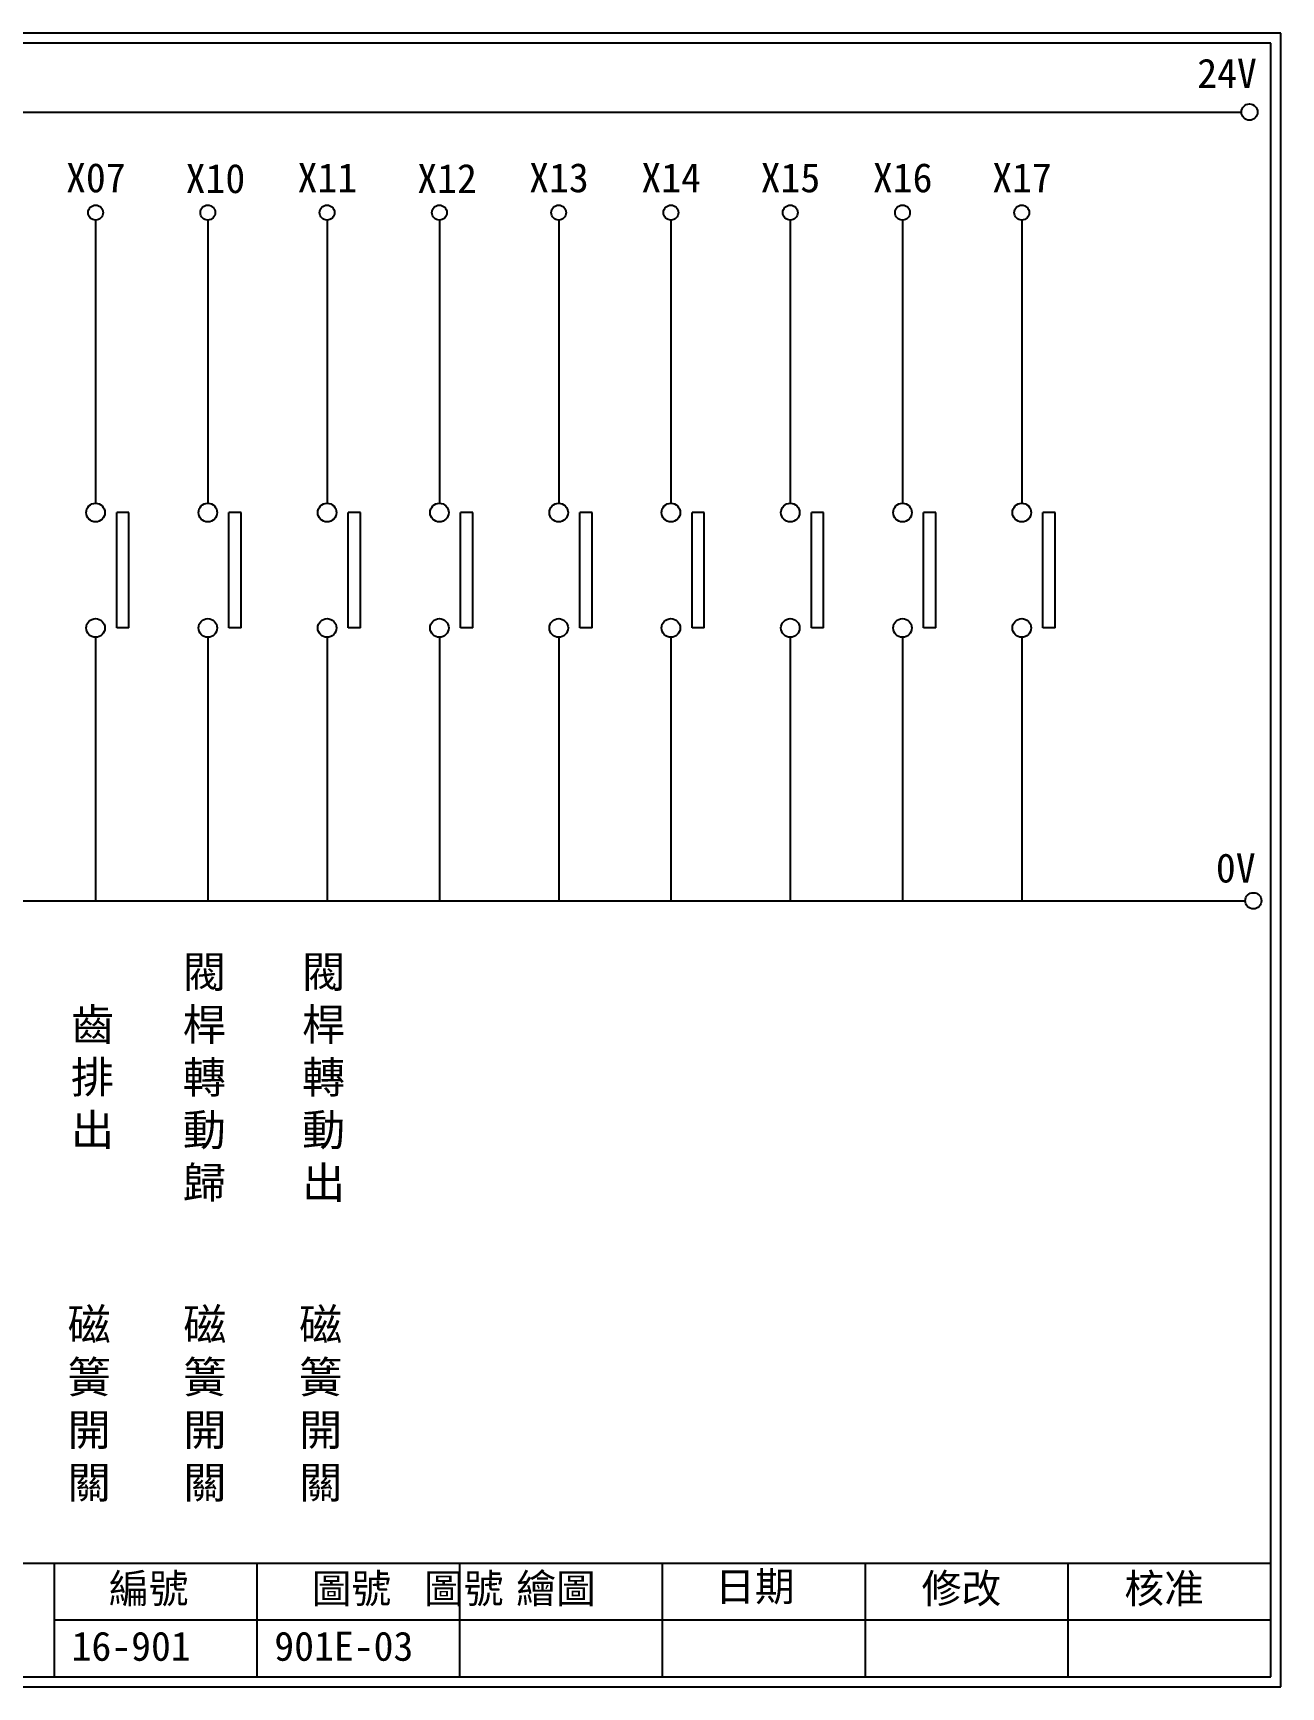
# Model space of a CAD drawing. Extents: x 275 to 562, y 265 to 469.
# Drawn here: x 408 to 561.9, y 264.9 to 468.9 of the extents above; entities that cross this region are included whole.
import ezdxf

# ---------------------------------------------------------------- set-up
doc = ezdxf.new("R2010")
doc.units = 0
doc.layers.get('0').update_dxf_attribs({"linetype": 'CONTINUOUS'})
doc.layers.add('圖框層', color=7, linetype='CONTINUOUS')
doc.layers.add('標尺寸層', color=3, linetype='CONTINUOUS')
doc.styles.add('CNS', font='romanc.shx', dxfattribs={"bigfont": 'chineset.shx'})
doc.styles.add('STSL', font='kaiu.ttf')

msp = doc.modelspace()

# ---------------------------------------------------------------- linework, layer by layer
for p, q in [((419.83, 409.78), (418.32, 409.78)), ((433.67, 409.78), (432.17, 409.78)), ((448.38, 409.78), (446.88, 409.78)), ((462.23, 409.78), (460.72, 409.78)), ((476.94, 409.78), (475.43, 409.78)), ((490.78, 409.78), (489.28, 409.78)), ((505.49, 409.78), (503.99, 409.78)), ((519.34, 409.78), (517.83, 409.78)), ((534.05, 409.78), (532.55, 409.78)), ((419.83, 395.55), (418.32, 395.55)), ((433.67, 395.55), (432.17, 395.55)), ((448.38, 395.55), (446.88, 395.55)), ((462.23, 395.55), (460.72, 395.55)), ((476.94, 395.55), (475.43, 395.55)), ((490.78, 395.55), (489.28, 395.55)), ((505.49, 395.55), (503.99, 395.55)), ((519.34, 395.55), (517.83, 395.55)), ((534.05, 395.55), (532.55, 395.55))]:
    msp.add_line(p, q)
for centre in [(558.02, 459.17), (558.5, 361.9)]:
    msp.add_circle(centre, 1)
at = {"layer": '圖框層', "color": 7}
for p, q in [((561.9, 468.91), (274.9, 468.91)), ((560.65, 467.66), (276.15, 467.66)), ((560.65, 266.2), (560.65, 467.66)), ((561.9, 264.95), (561.9, 468.91)), ((276.15, 280.2), (560.65, 280.2)), ((410.65, 266.2), (410.65, 280.2)), ((435.65, 266.2), (435.65, 280.2)), ((460.65, 266.2), (460.65, 280.2)), ((485.65, 266.2), (485.65, 280.2)), ((510.65, 266.2), (510.65, 280.2)), ((535.65, 266.2), (535.65, 280.2)), ((410.65, 273.2), (560.65, 273.2)), ((276.15, 266.2), (560.65, 266.2)), ((274.9, 264.95), (561.9, 264.95))]:
    msp.add_line(p, q, dxfattribs=at)
at = {"layer": '標尺寸層', "color": 7}
for p, q in [((279.42, 459.17), (557.02, 459.17)), ((415.72, 445.86), (415.72, 410.93)), ((429.56, 445.86), (429.56, 410.93)), ((444.27, 445.86), (444.27, 410.93)), ((458.12, 445.86), (458.12, 410.93)), ((472.83, 445.86), (472.83, 410.93)), ((486.67, 445.86), (486.67, 410.93)), ((501.39, 445.86), (501.39, 410.93)), ((515.23, 445.86), (515.23, 410.93)), ((529.94, 445.86), (529.94, 410.93)), ((418.32, 395.55), (418.32, 409.78)), ((419.83, 395.55), (419.83, 409.78)), ((432.17, 395.55), (432.17, 409.78)), ((433.67, 395.55), (433.67, 409.78)), ((446.88, 395.55), (446.88, 409.78)), ((448.38, 395.55), (448.38, 409.78)), ((460.72, 395.55), (460.72, 409.78)), ((462.23, 395.55), (462.23, 409.78)), ((475.43, 395.55), (475.43, 409.78)), ((476.94, 395.55), (476.94, 409.78)), ((489.28, 395.55), (489.28, 409.78)), ((490.78, 395.55), (490.78, 409.78)), ((503.99, 395.55), (503.99, 409.78)), ((505.49, 395.55), (505.49, 409.78)), ((517.83, 395.55), (517.83, 409.78)), ((519.34, 395.55), (519.34, 409.78)), ((532.55, 395.55), (532.55, 409.78)), ((534.05, 395.55), (534.05, 409.78)), ((415.72, 394.41), (415.72, 361.9)), ((415.72, 394.4), (415.72, 361.9)), ((429.56, 394.41), (429.56, 361.9)), ((429.56, 394.4), (429.56, 361.9)), ((444.27, 394.41), (444.27, 361.9)), ((444.27, 394.4), (444.27, 361.9)), ((458.12, 394.41), (458.12, 361.9)), ((458.12, 394.4), (458.12, 361.9)), ((472.83, 394.41), (472.83, 361.9)), ((472.83, 394.4), (472.83, 361.9)), ((486.67, 394.41), (486.67, 361.9)), ((486.67, 394.4), (486.67, 361.9)), ((501.39, 394.41), (501.39, 361.9)), ((501.39, 394.4), (501.39, 361.9)), ((515.23, 394.41), (515.23, 361.9)), ((515.23, 394.4), (515.23, 361.9)), ((529.94, 394.41), (529.94, 361.9)), ((529.94, 394.4), (529.94, 361.9)), ((279.63, 361.9), (557.5, 361.9))]:
    msp.add_line(p, q, dxfattribs=at)
for centre, radius in [((415.72, 446.78), 0.92), ((429.56, 446.78), 0.92), ((429.56, 446.78), 0.92), ((444.27, 446.78), 0.92), ((458.12, 446.78), 0.92), ((458.12, 446.78), 0.92), ((472.83, 446.78), 0.92), ((486.67, 446.78), 0.92), ((501.39, 446.78), 0.92), ((515.23, 446.78), 0.92), ((529.94, 446.78), 0.92), ((415.72, 409.78), 1.15), ((429.56, 409.78), 1.15), ((444.27, 409.78), 1.15), ((458.12, 409.78), 1.15), ((472.83, 409.78), 1.15), ((486.67, 409.78), 1.15), ((501.39, 409.78), 1.15), ((515.23, 409.78), 1.15), ((529.94, 409.78), 1.15), ((415.72, 395.55), 1.15), ((429.56, 395.55), 1.15), ((444.27, 395.55), 1.15), ((458.12, 395.55), 1.15), ((472.83, 395.55), 1.15), ((486.67, 395.55), 1.15), ((501.39, 395.55), 1.15), ((515.23, 395.55), 1.15), ((529.94, 395.55), 1.15)]:
    msp.add_circle(centre, radius, dxfattribs=at)

# ---------------------------------------------------------------- texts
at = {"layer": '圖框層', "color": 4, "style": 'STSL'}
for s, p in [('24V', (551.58, 462.16)), ('X07', (412.08, 449.28)), ('X11', (440.63, 449.28)), ('X13', (469.19, 449.28)), ('X14', (483.03, 449.28)), ('X15', (497.74, 449.28)), ('X16', (511.58, 449.28)), ('X17', (526.3, 449.28)), ('X10', (426.83, 449.18)), ('X12', (455.39, 449.18)), ('0V', (553.88, 364.15)), ('繪圖', (467.59, 275.29)), ('日期', (492.12, 275.53)), ('編號', (417.36, 275.28)), ('圖號', (442.36, 275.28)), ('圖號', (456.21, 275.28)), ('修改', (517.59, 275.29)), ('核准', (542.59, 275.29)), ('16-901', (412.76, 268.17)), ('901E-03', (437.76, 268.17))]:
    msp.add_text(s, height=3.6, dxfattribs=at).set_placement(p)
at = {"layer": '標尺寸層', "color": 7, "char_height": 3.9, "attachment_point": 5, "style": 'CNS'}
for s, insert, width in [('{\\fDFKai-SB|b0|i0|c136|p65;閥桿轉動歸}', (429.13, 339.93), 6.5706), ('{\\fDFKai-SB|b0|i0|c136|p65;閥桿轉動出}', (443.84, 339.93), 6.5706), ('{\\fDFKai-SB|b0|i0|c136|p65;齒排出}', (415.34, 339.93), 6.5706), ('{\\fDFKai-SB|b0|i0|c136|p65;磁簧開關}', (414.93, 299.69), 4.9608), ('{\\fDFKai-SB|b0|i0|c136|p65;磁簧開關}', (429.2, 299.69), 4.9608), ('{\\fDFKai-SB|b0|i0|c136|p65;磁簧開關}', (443.48, 299.69), 4.9608)]:
    msp.add_mtext(s, dxfattribs=dict(at, insert=insert, width=width))

doc.saveas('drawing.dxf')
